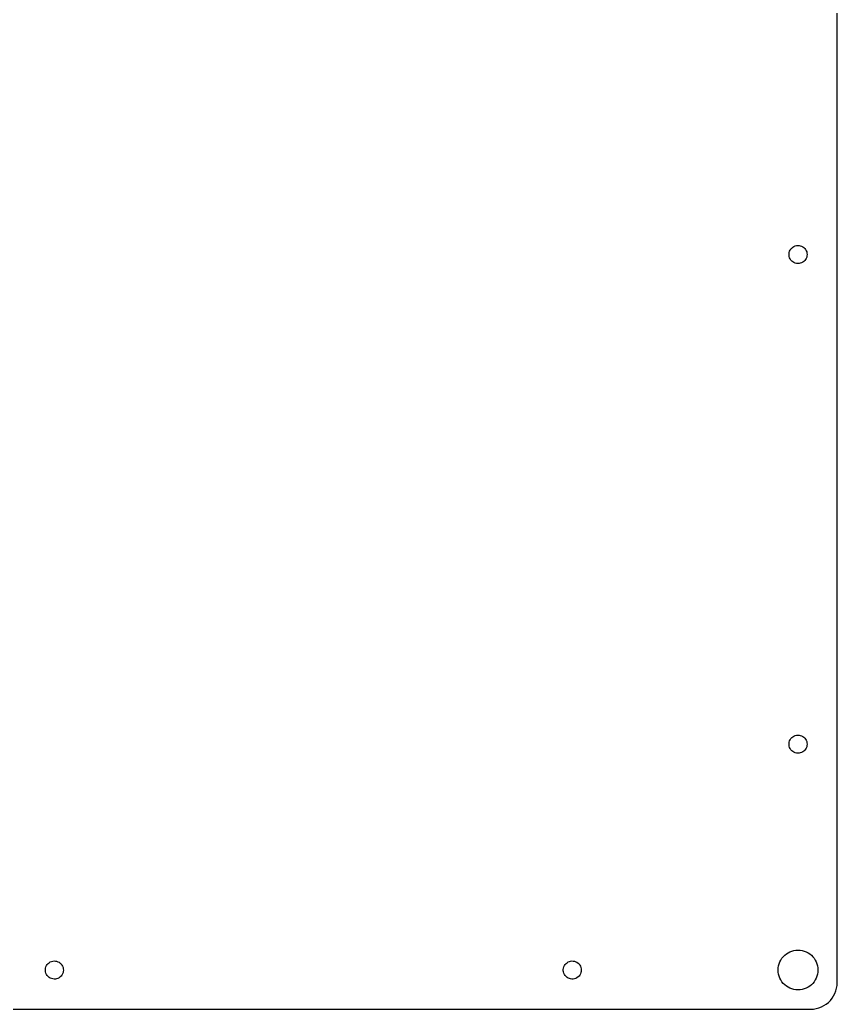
# Model space of a CAD drawing. Header units: metres. Extents: x -245 to 245, y -372 to 372.
# Drawn here: x 91 to 244.9, y -372.4 to -186.2 of the extents above; entities that cross this region are included whole.
import ezdxf

# ---------------------------------------------------------------- set-up
doc = ezdxf.new("R2010")
doc.units = ezdxf.units.M

msp = doc.modelspace()

# ---------------------------------------------------------------- linework, layer by layer
for p, q in [((244.875, -367.375), (244.875, 367.375)), ((236.32, -229.133), (236.511, -228.975)), ((236.511, -228.975), (236.723, -228.845)), ((236.723, -228.845), (236.951, -228.748)), ((236.951, -228.748), (237.191, -228.685)), ((237.191, -228.685), (237.438, -228.658)), ((237.438, -228.658), (237.686, -228.667)), ((237.686, -228.667), (237.93, -228.712)), ((237.93, -228.712), (238.165, -228.793)), ((238.165, -228.793), (238.386, -228.906)), ((238.386, -228.906), (238.587, -229.05)), ((235.805, -230.233), (235.841, -229.988)), ((235.805, -230.481), (235.805, -230.233)), ((235.841, -230.727), (235.805, -230.481)), ((235.841, -229.988), (235.912, -229.75)), ((235.912, -230.964), (235.841, -230.727)), ((235.912, -229.75), (236.018, -229.525)), ((236.018, -229.525), (236.154, -229.318)), ((236.154, -229.318), (236.32, -229.133)), ((238.587, -229.05), (238.766, -229.223)), ((238.766, -229.223), (238.918, -229.419)), ((238.918, -229.419), (239.039, -229.636)), ((239.039, -229.636), (239.128, -229.867)), ((239.128, -230.847), (239.039, -231.079)), ((239.128, -229.867), (239.182, -230.11)), ((239.182, -230.605), (239.128, -230.847)), ((239.182, -230.11), (239.2, -230.357)), ((239.2, -230.357), (239.182, -230.605)), ((236.018, -231.189), (235.912, -230.964)), ((236.154, -231.396), (236.018, -231.189)), ((236.32, -231.581), (236.154, -231.396)), ((236.511, -231.74), (236.32, -231.581)), ((236.723, -231.869), (236.511, -231.74)), ((236.951, -231.966), (236.723, -231.869)), ((237.191, -232.029), (236.951, -231.966)), ((237.438, -232.056), (237.191, -232.029)), ((237.686, -232.047), (237.438, -232.056)), ((237.93, -232.002), (237.686, -232.047)), ((238.165, -231.922), (237.93, -232.002)), ((238.386, -231.808), (238.165, -231.922)), ((238.587, -231.664), (238.386, -231.808)), ((238.766, -231.492), (238.587, -231.664)), ((238.918, -231.295), (238.766, -231.492)), ((239.039, -231.079), (238.918, -231.295)), ((235.841, -322.13), (235.912, -321.893)), ((235.912, -321.893), (236.018, -321.668)), ((236.018, -321.668), (236.154, -321.461)), ((236.154, -321.461), (236.32, -321.276)), ((236.32, -321.276), (236.511, -321.117)), ((236.511, -321.117), (236.723, -320.988)), ((236.723, -320.988), (236.951, -320.891)), ((236.951, -320.891), (237.191, -320.828)), ((237.191, -320.828), (237.438, -320.801)), ((237.438, -320.801), (237.686, -320.81)), ((237.686, -320.81), (237.93, -320.855)), ((237.93, -320.855), (238.165, -320.935)), ((238.165, -320.935), (238.386, -321.049)), ((238.386, -321.049), (238.587, -321.193)), ((238.587, -321.193), (238.766, -321.366)), ((238.766, -321.366), (238.918, -321.562)), ((238.918, -321.562), (239.039, -321.778)), ((239.039, -321.778), (239.128, -322.01)), ((239.128, -322.01), (239.182, -322.252)), ((235.805, -322.376), (235.841, -322.13)), ((235.805, -322.624), (235.805, -322.376)), ((235.841, -322.87), (235.805, -322.624)), ((235.912, -323.107), (235.841, -322.87)), ((236.018, -323.332), (235.912, -323.107)), ((236.154, -323.539), (236.018, -323.332)), ((236.32, -323.724), (236.154, -323.539)), ((236.511, -323.883), (236.32, -323.724)), ((236.723, -324.012), (236.511, -323.883)), ((238.386, -323.951), (238.165, -324.065)), ((238.587, -323.807), (238.386, -323.951)), ((238.766, -323.634), (238.587, -323.807)), ((238.918, -323.438), (238.766, -323.634)), ((239.039, -323.222), (238.918, -323.438)), ((239.128, -322.99), (239.039, -323.222)), ((239.182, -322.748), (239.128, -322.99)), ((239.182, -322.252), (239.2, -322.5)), ((239.2, -322.5), (239.182, -322.748)), ((236.951, -324.109), (236.723, -324.012)), ((237.191, -324.172), (236.951, -324.109)), ((237.438, -324.199), (237.191, -324.172)), ((237.686, -324.19), (237.438, -324.199)), ((237.93, -324.145), (237.686, -324.19)), ((238.165, -324.065), (237.93, -324.145)), ((234.252, -363.125), (234.466, -362.796)), ((234.466, -362.796), (234.713, -362.491)), ((234.713, -362.491), (234.991, -362.213)), ((234.991, -362.213), (235.296, -361.966)), ((235.296, -361.966), (235.625, -361.752)), ((235.625, -361.752), (235.975, -361.574)), ((235.975, -361.574), (236.341, -361.434)), ((236.341, -361.434), (236.72, -361.332)), ((236.72, -361.332), (237.108, -361.271)), ((237.108, -361.271), (237.5, -361.25)), ((237.5, -361.25), (237.892, -361.271)), ((237.892, -361.271), (238.28, -361.332)), ((238.28, -361.332), (238.659, -361.434)), ((238.659, -361.434), (239.025, -361.574)), ((239.025, -361.574), (239.375, -361.752)), ((239.375, -361.752), (239.704, -361.966)), ((239.704, -361.966), (240.009, -362.213)), ((240.009, -362.213), (240.287, -362.491)), ((240.287, -362.491), (240.534, -362.796)), ((240.534, -362.796), (240.748, -363.125)), ((95.8045, -364.876), (95.8407, -364.63)), ((95.8045, -365.124), (95.8045, -364.876)), ((95.8407, -364.63), (95.9122, -364.393)), ((95.9122, -364.393), (96.0175, -364.168)), ((96.0175, -364.168), (96.1544, -363.961)), ((96.1544, -363.961), (96.3201, -363.776)), ((96.3201, -363.776), (96.5108, -363.617)), ((96.5108, -363.617), (96.7227, -363.488)), ((96.7227, -363.488), (96.9511, -363.391)), ((96.9511, -363.391), (97.1912, -363.328)), ((97.1912, -363.328), (97.4379, -363.301)), ((97.4379, -363.301), (97.6859, -363.31)), ((97.6859, -363.31), (97.93, -363.355)), ((97.93, -363.355), (98.1649, -363.435)), ((98.1649, -363.435), (98.3856, -363.549)), ((98.3856, -363.549), (98.5874, -363.693)), ((98.5874, -363.693), (98.7661, -363.866)), ((98.7661, -363.866), (98.9178, -364.062)), ((98.9178, -364.062), (99.0393, -364.278)), ((99.0393, -364.278), (99.1279, -364.51)), ((99.1279, -364.51), (99.1819, -364.752)), ((99.1819, -364.752), (99.2, -365)), ((193.305, -364.876), (193.341, -364.63)), ((193.305, -365.124), (193.305, -364.876)), ((193.341, -364.63), (193.412, -364.393)), ((193.412, -364.393), (193.518, -364.168)), ((193.518, -364.168), (193.654, -363.961)), ((193.654, -363.961), (193.82, -363.776)), ((193.82, -363.776), (194.011, -363.617)), ((194.011, -363.617), (194.223, -363.488)), ((194.223, -363.488), (194.451, -363.391)), ((194.451, -363.391), (194.691, -363.328)), ((194.691, -363.328), (194.938, -363.301)), ((194.938, -363.301), (195.186, -363.31)), ((195.186, -363.31), (195.43, -363.355)), ((195.43, -363.355), (195.665, -363.435)), ((195.665, -363.435), (195.886, -363.549)), ((195.886, -363.549), (196.087, -363.693)), ((196.087, -363.693), (196.266, -363.866)), ((196.266, -363.866), (196.418, -364.062)), ((196.418, -364.062), (196.539, -364.278)), ((196.539, -364.278), (196.628, -364.51)), ((196.628, -364.51), (196.682, -364.752)), ((196.682, -364.752), (196.7, -365)), ((233.75, -365), (233.771, -364.608)), ((233.771, -364.608), (233.832, -364.22)), ((233.832, -364.22), (233.934, -363.841)), ((233.934, -363.841), (234.074, -363.475)), ((234.074, -363.475), (234.252, -363.125)), ((240.748, -363.125), (240.926, -363.475)), ((240.926, -363.475), (241.066, -363.841)), ((241.066, -363.841), (241.168, -364.22)), ((241.168, -364.22), (241.229, -364.608)), ((241.229, -364.608), (241.25, -365)), ((95.8407, -365.37), (95.8045, -365.124)), ((95.9122, -365.607), (95.8407, -365.37)), ((96.0175, -365.832), (95.9122, -365.607)), ((96.1544, -366.039), (96.0175, -365.832)), ((96.3201, -366.224), (96.1544, -366.039)), ((96.5108, -366.383), (96.3201, -366.224)), ((96.7227, -366.512), (96.5108, -366.383)), ((96.9511, -366.609), (96.7227, -366.512)), ((97.1912, -366.672), (96.9511, -366.609)), ((97.4379, -366.699), (97.1912, -366.672)), ((97.6859, -366.69), (97.4379, -366.699)), ((97.93, -366.645), (97.6859, -366.69)), ((98.1649, -366.565), (97.93, -366.645)), ((98.3856, -366.451), (98.1649, -366.565)), ((98.5874, -366.307), (98.3856, -366.451)), ((98.7661, -366.134), (98.5874, -366.307)), ((98.9178, -365.938), (98.7661, -366.134)), ((99.0393, -365.722), (98.9178, -365.938)), ((99.1279, -365.49), (99.0393, -365.722)), ((99.1819, -365.248), (99.1279, -365.49)), ((99.2, -365), (99.1819, -365.248)), ((193.341, -365.37), (193.305, -365.124)), ((193.412, -365.607), (193.341, -365.37)), ((193.518, -365.832), (193.412, -365.607)), ((193.654, -366.039), (193.518, -365.832)), ((193.82, -366.224), (193.654, -366.039)), ((194.011, -366.383), (193.82, -366.224)), ((194.223, -366.512), (194.011, -366.383)), ((194.451, -366.609), (194.223, -366.512)), ((194.691, -366.672), (194.451, -366.609)), ((194.938, -366.699), (194.691, -366.672)), ((195.186, -366.69), (194.938, -366.699)), ((195.43, -366.645), (195.186, -366.69)), ((195.665, -366.565), (195.43, -366.645)), ((195.886, -366.451), (195.665, -366.565)), ((196.087, -366.307), (195.886, -366.451)), ((196.266, -366.134), (196.087, -366.307)), ((196.418, -365.938), (196.266, -366.134)), ((196.539, -365.722), (196.418, -365.938)), ((196.628, -365.49), (196.539, -365.722)), ((196.682, -365.248), (196.628, -365.49)), ((196.7, -365), (196.682, -365.248)), ((233.771, -365.392), (233.75, -365)), ((233.832, -365.78), (233.771, -365.392)), ((233.934, -366.159), (233.832, -365.78)), ((234.074, -366.525), (233.934, -366.159)), ((234.252, -366.875), (234.074, -366.525)), ((240.926, -366.525), (240.748, -366.875)), ((241.066, -366.159), (240.926, -366.525)), ((241.168, -365.78), (241.066, -366.159)), ((241.229, -365.392), (241.168, -365.78)), ((241.25, -365), (241.229, -365.392)), ((234.466, -367.204), (234.252, -366.875)), ((234.713, -367.509), (234.466, -367.204)), ((234.991, -367.787), (234.713, -367.509)), ((235.296, -368.034), (234.991, -367.787)), ((235.625, -368.248), (235.296, -368.034)), ((235.975, -368.426), (235.625, -368.248)), ((236.341, -368.566), (235.975, -368.426)), ((236.72, -368.668), (236.341, -368.566)), ((238.659, -368.566), (238.28, -368.668)), ((239.025, -368.426), (238.659, -368.566)), ((239.375, -368.248), (239.025, -368.426)), ((239.704, -368.034), (239.375, -368.248)), ((240.009, -367.787), (239.704, -368.034)), ((240.287, -367.509), (240.009, -367.787)), ((240.534, -367.204), (240.287, -367.509)), ((240.748, -366.875), (240.534, -367.204)), ((244.63, -368.92), (244.766, -368.415)), ((244.766, -368.415), (244.848, -367.898)), ((244.848, -367.898), (244.875, -367.375)), ((237.108, -368.729), (236.72, -368.668)), ((237.5, -368.75), (237.108, -368.729)), ((237.892, -368.729), (237.5, -368.75)), ((238.28, -368.668), (237.892, -368.729)), ((243.591, -370.721), (243.92, -370.314)), ((243.92, -370.314), (244.205, -369.875)), ((244.205, -369.875), (244.443, -369.409)), ((244.443, -369.409), (244.63, -368.92)), ((-239.875, -372.375), (239.875, -372.375)), ((239.875, -372.375), (240.398, -372.348)), ((240.398, -372.348), (240.915, -372.266)), ((240.915, -372.266), (241.42, -372.13)), ((241.42, -372.13), (241.909, -371.943)), ((241.909, -371.943), (242.375, -371.705)), ((242.375, -371.705), (242.814, -371.42)), ((242.814, -371.42), (243.221, -371.091)), ((243.221, -371.091), (243.591, -370.721))]:
    msp.add_line(p, q)

doc.saveas('drawing.dxf')
